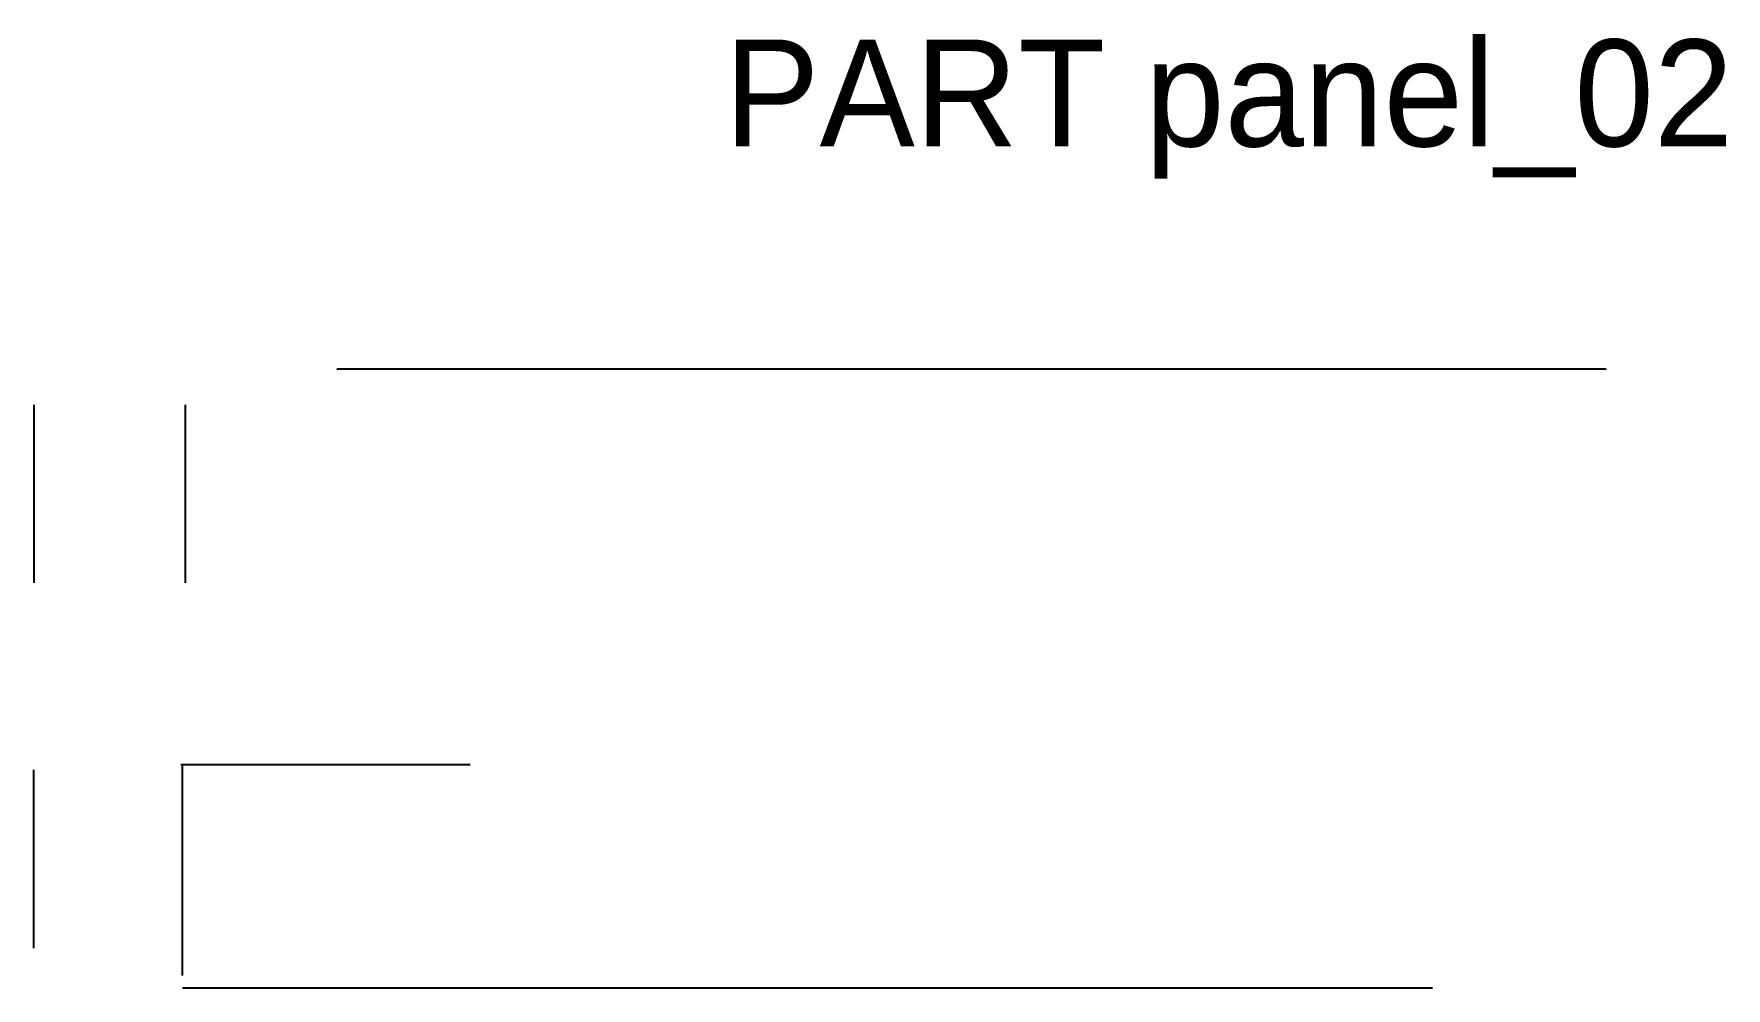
# Model space of a CAD drawing. Header units: millimetres. Extents: x 24 to 214, y 38 to 146.
import ezdxf

# ---------------------------------------------------------------- set-up
doc = ezdxf.new("R2010")
doc.units = ezdxf.units.MM
for name, color, linetype in [('ANNOTATIONS', 3, 'Continuous'), ('DIMENSION', 1, 'Continuous'), ('GEOMETRY', 7, 'Continuous')]:
    doc.layers.add(name, color=color, linetype=linetype)

msp = doc.modelspace()

# ---------------------------------------------------------------- linework, layer by layer
at = {"layer": 'DIMENSION'}
for p, q in [((24, 104), (24, 84)), ((41, 104), (41, 84)), ((24, 43), (24, 63)), ((40.5, 63.62), (73, 63.62)), ((40.67, 39.92), (40.67, 63.62))]:
    msp.add_line(p, q, dxfattribs=at)
at = {"layer": 'GEOMETRY'}
for p, q in [((200.5, 108), (58, 108)), ((200.5, 108), (58, 108)), ((24, 104), (24, 84)), ((41, 104), (41, 84)), ((24, 43), (24, 63)), ((40.5, 63.62), (73, 63.62)), ((40.67, 39.92), (40.67, 63.62)), ((181, 38.5), (40.67, 38.5)), ((181, 38.5), (40.67, 38.5))]:
    msp.add_line(p, q, dxfattribs=at)

# ---------------------------------------------------------------- texts
at = {"layer": 'ANNOTATIONS'}
msp.add_text('PART panel_02', height=12, dxfattribs=at).set_placement((101.5, 133))

doc.saveas('drawing.dxf')
